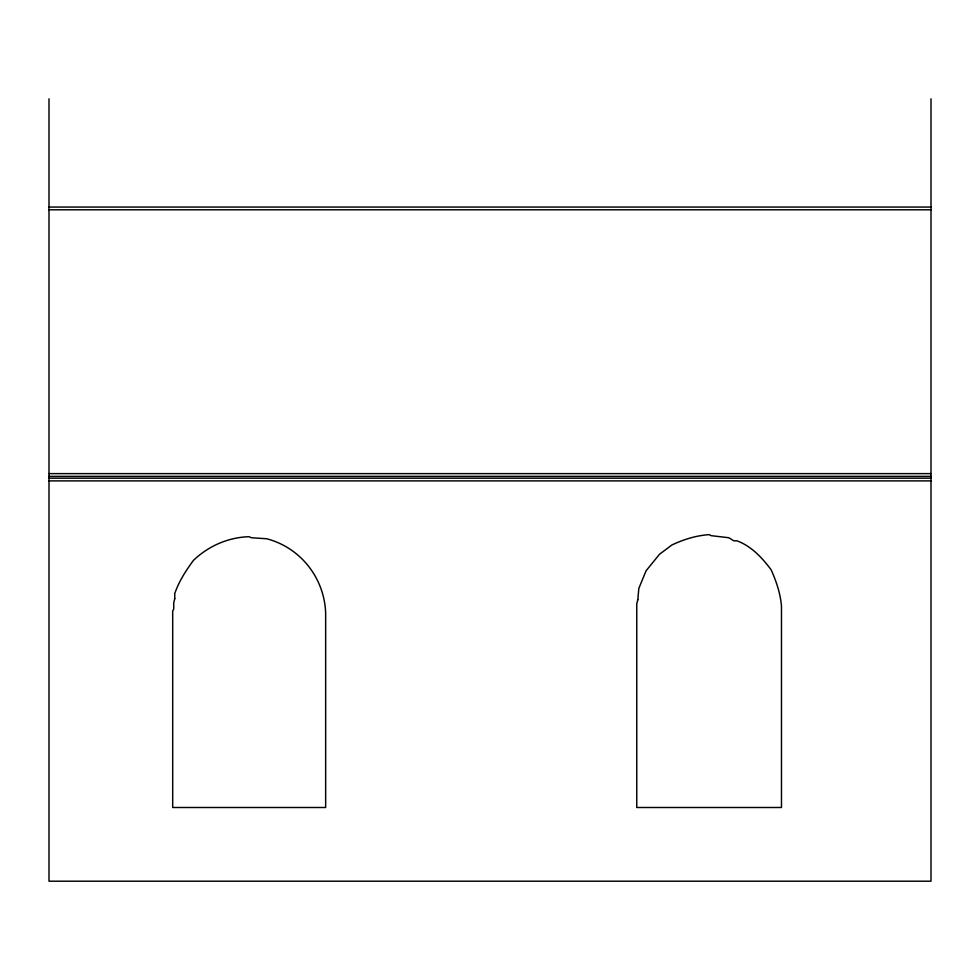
<?xml version="1.0" encoding="UTF-8"?>
<svg xmlns="http://www.w3.org/2000/svg" width="980" height="980" viewBox="0 0 980 980"><rect width="100%" height="100%" fill="white"/><g stroke="black" fill="none" stroke-linecap="round" stroke-linejoin="round"><path stroke-width="1.47" d="M49 207.062L931 207.062M49 209.793L931 209.793M49 473.622L931 473.622M49 476.354L931 476.354M49 478.179L931 478.179M49 480.898L931 480.898M931 98.796L931 881.204L49 881.204L49 98.796M174.758 598.719L173.717 602.847L173.717 609.046L172.688 611.116L172.688 807.495L325.654 807.495L325.654 613.186C324.478 578.2 300.725 547.71 266.744 538.767L251.235 537.726L249.177 536.697C228.364 537.297 208.373 545.995 193.354 560.474C185.906 570.679 178.936 581.312 174.758 593.549L174.758 598.719M637.808 599.748L636.767 603.876L636.767 807.495L781.477 807.495L781.477 605.946C780.337 593.206 776.368 581.557 771.138 569.772C762.097 557.73 751.489 546.24 737.034 540.838L733.922 540.838L728.765 537.726L711.186 535.668L709.116 534.627C696.033 535.582 683.893 539.355 671.913 544.966L659.503 554.264L646.077 570.801L638.838 588.38L637.808 599.748"/></g></svg>
